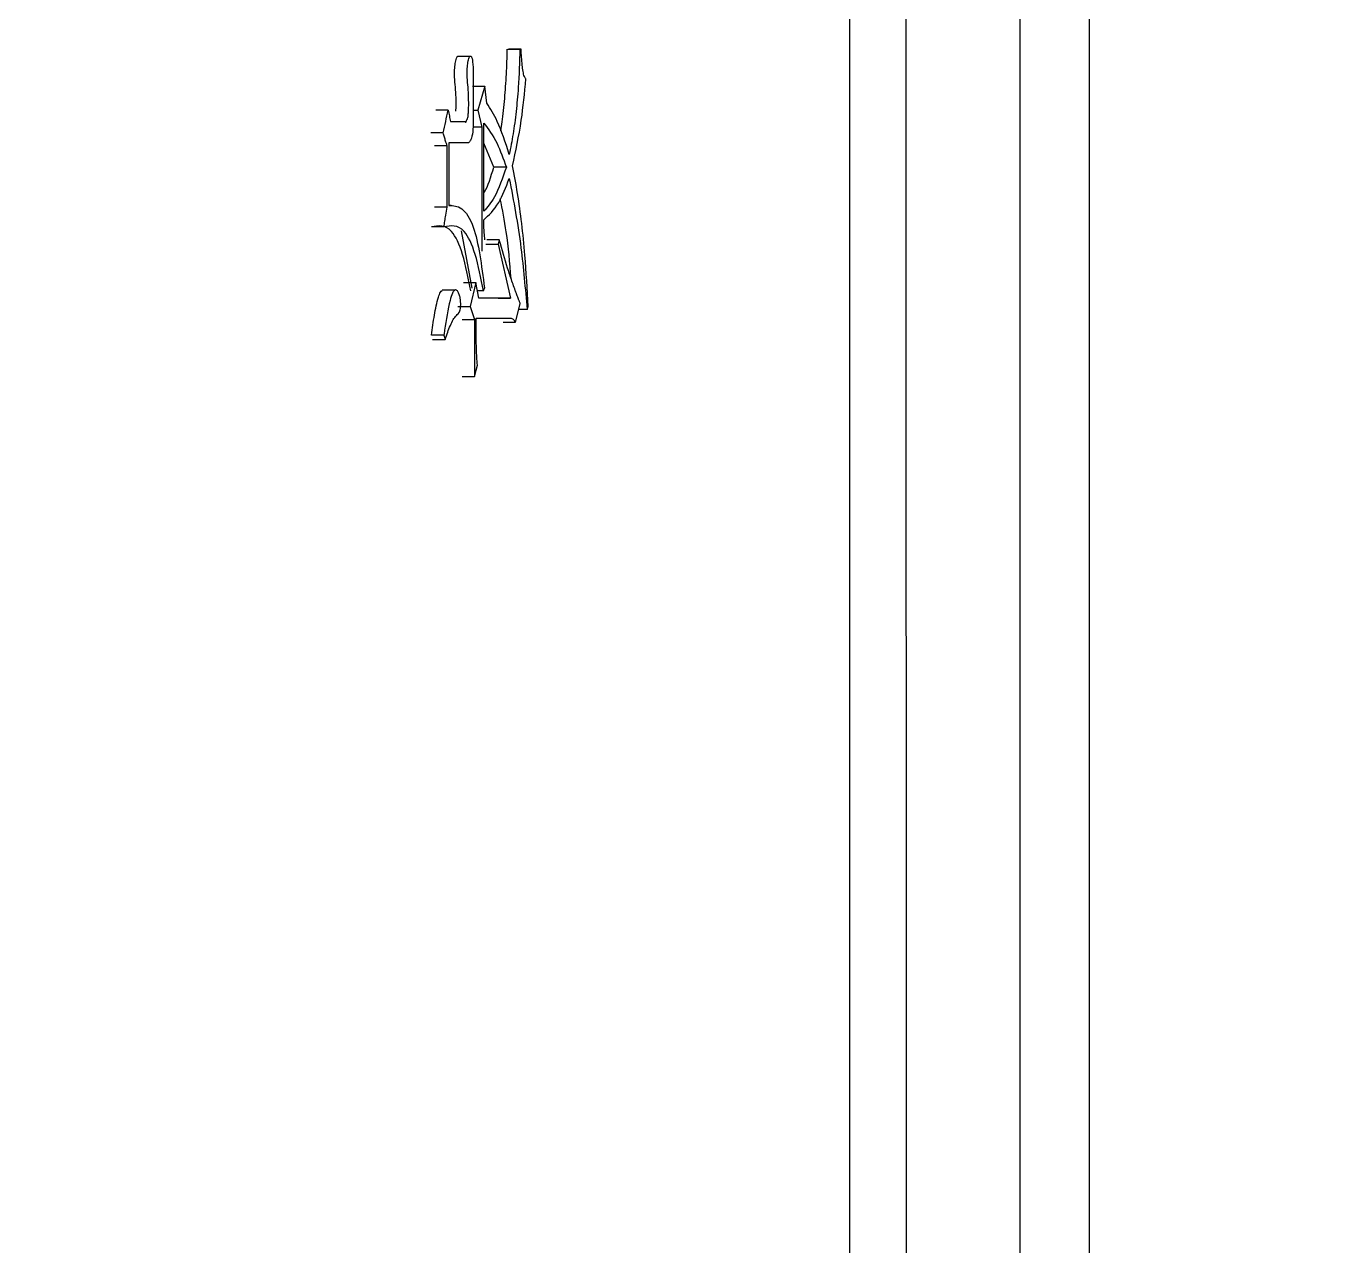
# Model space of a CAD drawing. Header units: millimetres. Extents: x 1953 to 4389, y 564 to 2287.
# Drawn here: x 3008.67 to 3018.6, y 829.32 to 838.59 of the extents above; entities that cross this region are included whole.
import ezdxf

# ---------------------------------------------------------------- set-up
doc = ezdxf.new("R2010")
doc.units = ezdxf.units.MM

msp = doc.modelspace()

# ---------------------------------------------------------------- linework, layer by layer
at = {"color": 7, "linetype": 'Continuous', "lineweight": 25}
for p, q in [((3016.7522, 820.1661), (3016.7522, 849.472)), ((3016.2198, 849.1984), (3016.2224, 820.4609)), ((3015.3551, 848.754), (3015.3576, 820.4618)), ((3014.9295, 821.6349), (3014.9303, 848.5356)), ((3012.3284, 838.4165), (3012.4217, 838.4165)), ((3012.4298, 838.4165), (3012.3365, 838.4165)), ((3012.4298, 838.4165), (3012.4217, 838.4165)), ((3012.042, 838.3606), (3011.9471, 838.3606)), ((3012.0605, 838.1352), (3012.1545, 838.1352)), ((3012.1545, 838.1352), (3012.1008, 837.9513)), ((3012.1685, 838.0054), (3012.1545, 838.1352)), ((3012.0667, 838.0595), (3012.0667, 837.8864)), ((3011.876, 837.9513), (3011.7814, 837.9513)), ((3012.0667, 837.9513), (3012.1008, 837.9513)), ((3012.1008, 837.9513), (3012.1319, 837.8215)), ((3011.8936, 837.8648), (3012.0037, 837.8648)), ((3011.9094, 837.8648), (3012.0037, 837.8648)), ((3012.1319, 837.8215), (3012.0644, 837.8215)), ((3012.1319, 837.8215), (3012.1319, 836.8804)), ((3012.146, 837.1833), (3012.146, 837.8539)), ((3011.8379, 837.7782), (3011.7432, 837.7782)), ((3012.021, 837.7025), (3011.8819, 837.7025)), ((3011.8819, 837.7025), (3011.8819, 837.2265)), ((3012.2223, 837.5186), (3012.146, 837.7018)), ((3011.8673, 837.6809), (3011.7726, 837.6809)), ((3011.8672, 837.2157), (3011.8673, 837.6809)), ((3012.3183, 837.5186), (3012.2247, 837.5186)), ((3011.8975, 837.2272), (3011.8819, 837.2272)), ((3011.8437, 837.0642), (3011.7491, 837.0642)), ((3011.9758, 837.0338), (3012.0559, 836.5992)), ((3012.1612, 836.9345), (3012.2549, 836.9345)), ((3012.2632, 836.9669), (3012.1695, 836.9669)), ((3012.2632, 836.9669), (3012.2549, 836.9345)), ((3012.2549, 836.9345), (3012.3484, 836.5234)), ((3011.9924, 836.6424), (3012.0866, 836.6424)), ((3012.0866, 836.6424), (3012.0438, 836.4585)), ((3012.1093, 836.5234), (3012.0866, 836.6424)), ((3012.1432, 836.5775), (3012.1516, 836.5991)), ((3011.9261, 836.583), (3011.831, 836.583)), ((3012.1432, 836.5775), (3012.099, 836.5775)), ((3012.3484, 836.5234), (3012.1093, 836.5234)), ((3012.2549, 836.5234), (3012.3484, 836.5234)), ((3011.9496, 836.4585), (3012.0438, 836.4585)), ((3012.0438, 836.4585), (3012.0752, 836.3612)), ((3012.3865, 836.3395), (3012.4243, 836.4802)), ((3012.4753, 836.4369), (3012.4127, 836.4369)), ((3012.4753, 836.4369), (3012.4833, 836.4585)), ((3012.0752, 836.3612), (3012.0752, 835.9285)), ((3012.0894, 836.372), (3012.3484, 836.372)), ((3012.0894, 836.2314), (3012.0894, 836.372)), ((3012.2549, 836.372), (3012.3484, 836.372)), ((3012.2931, 836.3395), (3012.3865, 836.3395)), ((3011.8437, 836.2421), (3011.7491, 836.2421)), ((3011.7579, 836.2097), (3011.8526, 836.2097)), ((3012.0752, 835.9285), (3012.0979, 836.015))]:
    msp.add_line(p, q, dxfattribs=at)
at = {"color": 7, "linetype": 'Continuous', "lineweight": 25, "flags": 128}
for points in [[(3011.8672, 837.2157), (3011.8432, 837.2157), (3011.8191, 837.2157), (3011.7726, 837.2157)], [(3011.981, 836.3612), (3012.0274, 836.3612), (3012.0752, 836.3612)], [(3011.8437, 836.2421), (3011.8482, 836.2259), (3011.8526, 836.2097)], [(3011.981, 835.9285), (3012.0037, 835.9285), (3012.0279, 835.9285), (3012.0752, 835.9285)]]:
    msp.add_lwpolyline(points, dxfattribs=at)
at = {"color": 7, "linetype": 'Continuous', "lineweight": 25}
for points, knots in [([(2938.3195, 830.5283), (2940.8799, 830.5531), (2944.4603, 830.5879), (2949.7295, 830.8667), (2954.1939, 831.202), (2959.51, 831.7677), (2965.079, 832.541), (2970.8925, 833.551), (2976.8637, 834.8071), (2982.9397, 836.3177), (2989.0777, 838.0884), (2995.2429, 840.1226), (3001.4064, 842.4221), (3007.5433, 844.9873), (3013.6314, 847.8177), (3019.6509, 850.9114), (3025.5837, 854.2661), (3031.4128, 857.8783), (3037.1226, 861.7438), (3042.6981, 865.8579), (3048.1254, 870.2151), (3053.3911, 874.8094), (3058.4824, 879.6339), (3063.3873, 884.6815), (3068.0941, 889.9445), (3072.5919, 895.4145), (3076.8702, 901.0827), (3080.9188, 906.9399), (3084.7285, 912.9765), (3088.2902, 919.1824), (3091.5954, 925.5471), (3094.6362, 932.0596), (3097.4053, 938.7088), (3099.8958, 945.4832), (3102.1012, 952.3709), (3104.0158, 959.3597), (3105.6344, 966.4373), (3106.9522, 973.591), (3107.9651, 980.808), (3108.6695, 988.0751), (3109.0624, 995.3793), (3109.1413, 1002.7072), (3108.9043, 1010.0453), (3108.3501, 1017.38), (3107.4779, 1024.6976), (3106.2876, 1031.9847), (3104.7795, 1039.2273), (3102.9545, 1046.4119), (3100.8141, 1053.5247), (3098.3602, 1060.5522), (3095.5954, 1067.4808), (3092.5227, 1074.2971), (3089.1455, 1080.9878), (3085.4679, 1087.5396), (3081.4943, 1093.9397), (3077.2293, 1100.175), (3072.6781, 1106.2331), (3067.8462, 1112.1014), (3062.739, 1117.7678), (3057.3625, 1123.2204), (3051.9157, 1128.2679), (3046.4423, 1132.9202), (3040.9841, 1137.1897), (3035.3592, 1141.232), (3029.5778, 1145.0404), (3023.6503, 1148.6086), (3017.5878, 1151.9305), (3011.402, 1155.0008), (3005.1054, 1157.8143), (2998.7117, 1160.3662), (2992.2366, 1162.6523), (2985.6989, 1164.6686), (2979.124, 1166.4111), (2972.5511, 1167.876), (2966.0573, 1169.0575), (2959.7678, 1169.9546), (2954.2441, 1170.538), (2949.3613, 1170.9056), (2944.5371, 1171.1454), (2938.5628, 1171.2625), (2933.046, 1171.1521), (2927.7768, 1170.8804), (2923.3123, 1170.5429), (2917.9963, 1169.978), (2912.4273, 1169.2044), (2906.6138, 1168.1945), (2900.6426, 1166.9384), (2894.5666, 1165.4278), (2888.4286, 1163.6571), (2882.2634, 1161.6229), (2876.0999, 1159.3234), (2869.963, 1156.7582), (2863.8749, 1153.9278), (2857.8554, 1150.834), (2851.9226, 1147.4794), (2846.0935, 1143.8672), (2840.3837, 1140.0017), (2834.8082, 1135.8875), (2829.3809, 1131.5303), (2824.1152, 1126.9361), (2819.0239, 1122.1116), (2814.119, 1117.0639), (2809.4122, 1111.801), (2804.9144, 1106.331), (2800.6361, 1100.6628), (2796.5874, 1094.8055), (2792.7778, 1088.7689), (2789.216, 1082.5631), (2785.9113, 1076.1983), (2782.8685, 1069.6863), (2780.1066, 1063.0349), (2777.7695, 1056.7528), (2776.491, 1052.6477), (2775.9278, 1050.8392)], [0, 0, 0, 0, 0.010207, 0.014274, 0.021037, 0.028056, 0.035587, 0.043451, 0.051578, 0.059911, 0.06841, 0.077044, 0.085791, 0.094634, 0.103558, 0.112554, 0.121612, 0.130726, 0.13989, 0.149098, 0.158347, 0.167633, 0.176954, 0.186306, 0.195688, 0.205098, 0.214535, 0.223996, 0.233481, 0.242989, 0.252518, 0.262068, 0.271639, 0.281229, 0.290838, 0.300466, 0.310113, 0.319778, 0.329461, 0.339162, 0.348881, 0.358618, 0.368373, 0.378146, 0.387938, 0.397748, 0.407578, 0.417427, 0.427296, 0.437185, 0.447097, 0.457031, 0.466988, 0.47697, 0.486979, 0.497016, 0.507082, 0.517181, 0.527315, 0.537488, 0.547704, 0.556915, 0.566123, 0.575327, 0.584526, 0.593719, 0.602905, 0.612082, 0.621247, 0.630396, 0.639524, 0.64862, 0.657668, 0.666638, 0.675463, 0.683979, 0.691963, 0.697606, 0.703501, 0.71122, 0.721427, 0.725494, 0.732257, 0.739276, 0.746807, 0.754671, 0.762798, 0.771131, 0.77963, 0.788264, 0.797011, 0.805853, 0.814778, 0.823774, 0.832832, 0.841946, 0.85111, 0.860318, 0.869567, 0.878853, 0.888174, 0.897526, 0.906908, 0.916318, 0.925755, 0.935216, 0.944701, 0.954208, 0.963738, 0.973288, 0.982858, 0.992449, 1, 1, 1, 1]), ([(3012.2749, 837.7953), (3012.2789, 837.8173), (3012.2926, 837.8925), (3012.3062, 838.0396), (3012.3199, 838.2247), (3012.3237, 838.3525), (3012.3255, 838.4165)], [0, 0, 0, 0, 0.120306, 0.411451, 0.705042, 1, 1, 1, 1]), ([(3012.4217, 838.4165), (3012.4183, 838.3178), (3012.4128, 838.1557), (3012.393, 837.9406), (3012.3708, 837.7684), (3012.3504, 837.6666), (3012.3402, 837.616)], [0, 0, 0, 0, 0.3439877, 0.5650552, 0.7839694, 1, 1, 1, 1]), ([(3012.4673, 838.1893), (3012.4629, 838.1941), (3012.4539, 838.204), (3012.4447, 838.2461), (3012.4357, 838.3157), (3012.4322, 838.3748), (3012.4298, 838.4165)], [0, 0, 0, 0, 0.175771, 0.359485, 0.548639, 1, 1, 1, 1]), ([(3011.9345, 837.9432), (3011.9347, 837.9458), (3011.9384, 837.9992), (3011.9346, 838.1075), (3011.9201, 838.2255), (3011.9287, 838.3074), (3011.9356, 838.3404), (3011.942, 838.3572), (3011.9449, 838.3591), (3011.9458, 838.3597)], [0, 0, 0, 0, 0.018521, 0.367057, 0.710389, 0.822056, 0.932404, 0.97926, 1, 1, 1, 1]), ([(3012.0037, 837.8648), (3012.0049, 837.8635), (3012.0071, 837.8612), (3012.01, 837.8599), (3012.0121, 837.8614), (3012.0147, 837.8685), (3012.0186, 837.8808), (3012.0248, 837.8922), (3012.0292, 837.9183), (3012.0328, 837.9897), (3012.0309, 838.106), (3012.0158, 838.2235), (3012.024, 838.3051), (3012.0307, 838.339), (3012.038, 838.3577), (3012.044, 838.3635), (3012.0498, 838.3621), (3012.0545, 838.355), (3012.0587, 838.3407), (3012.0642, 838.3018), (3012.0675, 838.2049), (3012.067, 838.1182), (3012.0667, 838.0595)], [0, 0, 0, 0, 0.0138, 0.025127, 0.031098, 0.037099, 0.060784, 0.089374, 0.112534, 0.153888, 0.320046, 0.483741, 0.537098, 0.589789, 0.612612, 0.635583, 0.657284, 0.674402, 0.691535, 0.721107, 0.811251, 1, 1, 1, 1]), ([(3012.3648, 837.5295), (3012.3892, 837.6408), (3012.4333, 837.8415), (3012.4569, 838.0822), (3012.4673, 838.1893)], [0, 0, 0, 0, 0.554975, 1, 1, 1, 1]), ([(3012.3402, 837.616), (3012.3112, 837.7057), (3012.2597, 837.8648), (3012.1962, 837.9627), (3012.1685, 838.0054)], [0, 0, 0, 0, 0.5637392, 1, 1, 1, 1]), ([(3011.8379, 837.7782), (3011.8443, 837.8071), (3011.857, 837.8648), (3011.8697, 837.9225), (3011.876, 837.9513)], [0, 0, 0, 0, 0.499999, 1, 1, 1, 1]), ([(3011.876, 837.9513), (3011.879, 837.9369), (3011.8848, 837.908), (3011.8907, 837.8792), (3011.8936, 837.8648)], [0, 0, 0, 0, 0.5, 1, 1, 1, 1]), ([(3012.0667, 837.8864), (3012.0664, 837.8594), (3012.0657, 837.8064), (3012.0553, 837.7384), (3012.038, 837.7058), (3012.0266, 837.7036), (3012.021, 837.7025)], [0, 0, 0, 0, 0.2935292, 0.5772393, 0.7904501, 1, 1, 1, 1]), ([(3012.146, 837.8539), (3012.1809, 837.8081), (3012.2435, 837.7257), (3012.2953, 837.5823), (3012.3183, 837.5186)], [0, 0, 0, 0, 0.555585, 1, 1, 1, 1]), ([(3011.8673, 837.6809), (3011.8637, 837.6927), (3011.857, 837.7149), (3011.8472, 837.7473), (3011.841, 837.7679), (3011.8379, 837.7782)], [0, 0, 0, 0, 0.365746, 0.682872, 1, 1, 1, 1]), ([(3012.3183, 837.5186), (3012.2893, 837.4355), (3012.2379, 837.2878), (3012.1739, 837.2151), (3012.146, 837.1833)], [0, 0, 0, 0, 0.56317, 1, 1, 1, 1]), ([(3012.146, 837.3211), (3012.1483, 837.3242), (3012.178, 837.3658), (3012.201, 837.4452), (3012.2223, 837.5186)], [0, 0, 0, 0, 0.0756534, 1, 1, 1, 1]), ([(3012.4833, 836.4585), (3012.4767, 836.5901), (3012.4657, 836.8063), (3012.4358, 837.0914), (3012.4048, 837.3208), (3012.3781, 837.4602), (3012.3648, 837.5295)], [0, 0, 0, 0, 0.3437, 0.56446, 0.78335, 1, 1, 1, 1]), ([(3012.146, 837.1184), (3012.1854, 837.1536), (3012.2564, 837.217), (3012.3144, 837.3659), (3012.3402, 837.4321)], [0, 0, 0, 0, 0.555454, 1, 1, 1, 1]), ([(3012.3402, 837.4321), (3012.3728, 837.2608), (3012.4314, 836.9521), (3012.4618, 836.5956), (3012.4753, 836.4369)], [0, 0, 0, 0, 0.554852, 1, 1, 1, 1]), ([(3011.8437, 837.0643), (3011.846, 837.0791), (3011.8506, 837.1087), (3011.8585, 837.1592), (3011.864, 837.1948), (3011.8672, 837.2157)], [0, 0, 0, 0, 0.2932077, 0.5864153, 1, 1, 1, 1]), ([(3011.8819, 837.2265), (3011.9145, 837.2263), (3011.9801, 837.2259), (3012.0935, 837.0511), (3012.1293, 836.7728), (3012.1516, 836.5991)], [0, 0, 0, 0, 0.271711, 0.545564, 1, 1, 1, 1]), ([(3012.3548, 836.6694), (3012.3443, 836.7917), (3012.3256, 837.0101), (3012.2885, 837.1957), (3012.2721, 837.2774)], [0, 0, 0, 0, 0.559578, 1, 1, 1, 1]), ([(3012.1545, 836.9669), (3012.1531, 836.9842), (3012.1504, 837.0176), (3012.1469, 837.0679), (3012.1463, 837.1015), (3012.146, 837.1184)], [0, 0, 0, 0, 0.348407, 0.672288, 1, 1, 1, 1]), ([(3012.0474, 836.5775), (3012.0287, 836.6756), (3011.9921, 836.867), (3011.8881, 837.0895), (3011.8012, 837.0738), (3011.7484, 837.0642)], [0, 0, 0, 0, 0.291558, 0.569369, 1, 1, 1, 1]), ([(3012.1432, 836.5775), (3012.1244, 836.6756), (3012.0878, 836.867), (3011.9836, 837.0895), (3011.8966, 837.0738), (3011.8438, 837.0642)], [0, 0, 0, 0, 0.29142, 0.569226, 1, 1, 1, 1]), ([(3012.4243, 836.4802), (3012.4229, 836.4839), (3012.4207, 836.4894), (3012.4178, 836.4967), (3012.415, 836.5041), (3012.4121, 836.5115), (3012.4092, 836.5189), (3012.407, 836.5244), (3012.4042, 836.5319), (3012.4013, 836.5393), (3012.3984, 836.5469), (3012.3963, 836.5525), (3012.392, 836.5639), (3012.3771, 836.6041), (3012.3577, 836.6601), (3012.3195, 836.7758), (3012.2902, 836.8744), (3012.2663, 836.9563), (3012.2632, 836.9669)], [0, 0, 0, 0, 0.025377, 0.038065, 0.050754, 0.076131, 0.088819, 0.101507, 0.114196, 0.139573, 0.152261, 0.16495, 0.177638, 0.228393, 0.431466, 0.532978, 0.939243, 1, 1, 1, 1]), ([(3011.7484, 836.2421), (3011.7556, 836.2933), (3011.7702, 836.3958), (3011.7931, 836.5082), (3011.8152, 836.5692), (3011.8258, 836.5784), (3011.8301, 836.5822)], [0, 0, 0, 0, 0.376936, 0.756018, 0.900931, 1, 1, 1, 1]), ([(3011.8526, 836.2097), (3011.8655, 836.2467), (3011.8913, 836.3211), (3011.9297, 836.3904), (3011.9593, 836.4077), (3011.9689, 836.4426), (3011.9711, 836.4654), (3011.9711, 836.4916), (3011.9686, 836.5194), (3011.9624, 836.5473), (3011.9524, 836.5705), (3011.9389, 836.587), (3011.9233, 836.5848), (3011.9057, 836.559), (3011.8766, 836.4636), (3011.8582, 836.3472), (3011.8454, 836.2544), (3011.8437, 836.2421)], [0, 0, 0, 0, 0.147264, 0.295549, 0.379238, 0.397703, 0.416178, 0.440331, 0.464931, 0.490583, 0.529382, 0.57023, 0.614805, 0.662848, 0.734386, 0.964893, 1, 1, 1, 1]), ([(3012.3484, 836.372), (3012.3558, 836.3707), (3012.3691, 836.3684), (3012.3812, 836.3484), (3012.3865, 836.3395)], [0, 0, 0, 0, 0.557224, 1, 1, 1, 1]), ([(3012.0979, 836.015), (3012.0951, 836.0548), (3012.0901, 836.1259), (3012.0896, 836.1991), (3012.0894, 836.2314)], [0, 0, 0, 0, 0.558839, 1, 1, 1, 1])]:
    msp.add_open_spline(points, degree=3, knots=knots, dxfattribs=at)
msp.add_open_spline([(3024.1126, 838.4936), (3024.027, 836.934), (3023.8559, 833.8149), (3022.4683, 829.3174), (3020.3595, 825.1094), (3018.3257, 822.7384), (3017.3088, 821.5529)], degree=3, dxfattribs=at)

doc.saveas('drawing.dxf')
